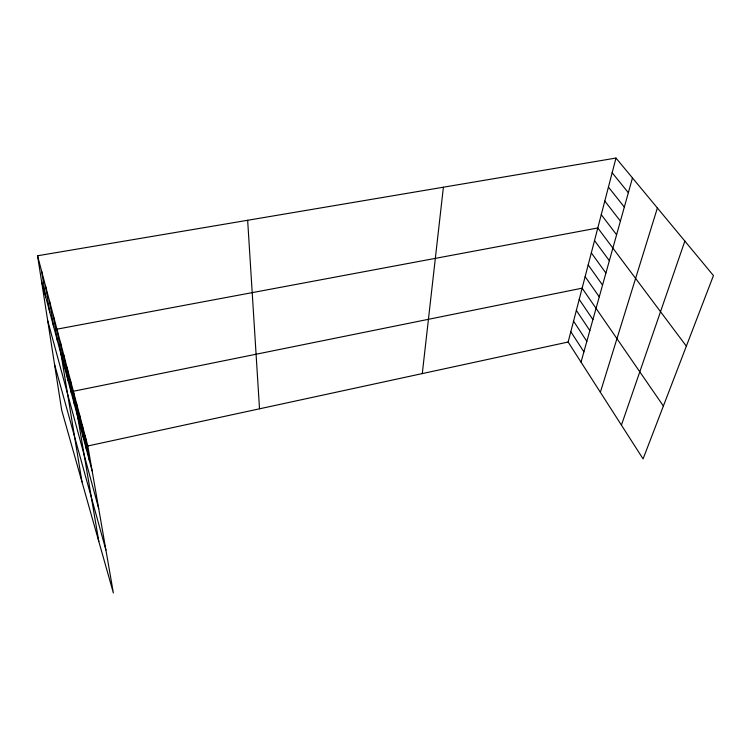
<?xml version="1.0" encoding="UTF-8"?>
<svg xmlns="http://www.w3.org/2000/svg" width="751" height="751" viewBox="0 0 751 751"><rect width="100%" height="100%" fill="white"/><g stroke="black" fill="none" stroke-linecap="round" stroke-linejoin="round"><path stroke-width="1.13" d="M422.287 373.585L443.39 187.206M615.98 158.048L713.45 275.579L643.081 458.899L568.132 342.024L615.98 158.048L37.55 255.772L61.704 410.215L113.373 592.952L87.811 445.972L37.55 255.772M581.03 362.142L632.473 177.931M600.359 392.275L657.388 207.98M621.424 425.122L684.856 241.099M87.811 445.972L568.132 342.024M612.159 172.749L628.343 192.697M608.432 187.074L624.334 207.079M604.799 201.043L620.42 221.104M601.26 214.673L616.599 234.763M686.358 346.164L597.796 227.966L56.945 329.173L81.99 481.954M594.52 240.573L609.352 260.719M591.319 252.88L605.907 273.045M588.193 264.915L602.546 285.089M585.132 276.668L599.26 296.852M663.377 406.028L582.138 288.168L73.354 391.262L98.813 541.433M579.218 299.414L592.914 319.597M576.355 310.416L589.845 330.581M573.557 321.175L586.841 341.339M570.816 331.717L583.903 351.853M54.513 364.216L105.91 550.032M47.688 320.574L98.71 508.643M41.568 281.437L92.157 470.971M85.06 435.552L89.397 460.635M82.244 424.888L86.572 450.046M79.353 413.961L83.68 439.194M76.395 402.752L80.704 428.061M70.247 379.48L74.527 404.92M67.046 367.399L71.317 392.886M63.769 354.988L68.022 380.532M60.409 342.259L64.633 367.84M53.283 315.326L57.461 340.973M49.519 301.076L53.659 326.741M45.651 286.413L49.744 312.087M41.662 271.318L45.717 296.992M247.652 220.278L259.517 408.807"/></g></svg>
